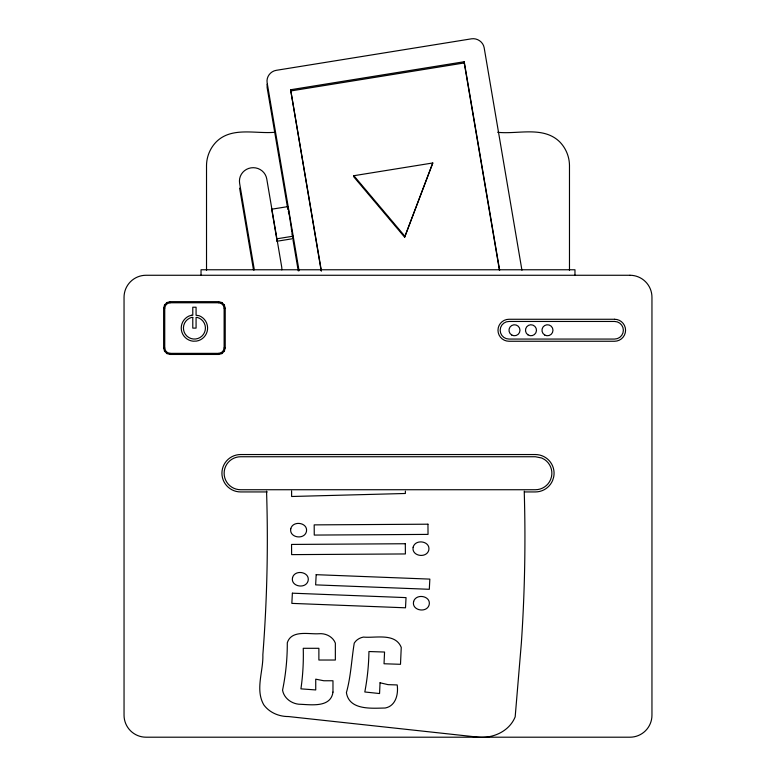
<?xml version="1.0" encoding="UTF-8"?>
<svg xmlns="http://www.w3.org/2000/svg" width="776" height="776" viewBox="0 0 776 776"><rect width="100%" height="100%" fill="white"/><g stroke="black" fill="none" stroke-linecap="round" stroke-linejoin="round"><path stroke-width="1.16" d="M163.629 308.266L164.522 304.968L166.937 302.553L170.235 301.66L218.628 301.66L221.926 302.553L224.342 304.968L225.224 308.266L225.224 347.861L224.342 351.159L221.926 353.575L218.628 354.457L170.235 354.457L166.937 353.575L164.522 351.159L163.629 347.861L163.629 308.266L164.735 308.266L165.472 305.511L167.48 303.503L170.235 302.766L218.628 302.766L221.373 303.503L223.391 305.511L224.128 308.266L224.128 347.861L223.391 350.606L221.373 352.624L218.628 353.361L170.235 353.361L167.48 352.624L165.472 350.606L164.735 347.861L164.735 308.266M404.645 237.204L432.795 162.97L353.866 175.706L353.866 176.938L404.645 237.204L432.795 162.97M166.937 353.575L167.48 352.624M221.373 303.503L221.926 302.553M223.391 305.511L224.342 304.968M164.522 351.159L165.472 350.606M321.186 270.931L290.622 89.744L464.232 61.731L499.657 270.281M290.622 90.967L464.232 62.953L464.232 61.731M292.998 236.205L276.722 238.833L276.722 241.287L292.998 238.659L287.964 206.591L271.687 209.21L276.518 237.64M274.675 132.289C255.527 134.025 231.588 126.469 216.194 141.95C210.141 148.177 206.649 156.606 206.523 165.288L206.523 270.436M497.688 132.289C517.922 134.52 543.375 125.712 559.806 141.95C565.859 148.177 569.351 156.606 569.477 165.288L569.477 270.436M224.128 308.266L225.224 308.266M163.629 347.861L164.735 347.861M224.128 347.861L225.224 347.861M267.196 491.935L240.618 491.935A18.702 18.702 0 0 1 221.926 473.244A18.702 18.702 0 0 1 240.618 454.542L535.382 454.542A18.702 18.702 0 0 1 553.715 476.891L552.648 480.392A18.702 18.702 0 0 1 535.382 491.935L524.508 491.935M164.522 304.968L165.472 305.511M223.391 350.606L224.342 351.159M353.866 175.706L404.645 235.972M221.373 352.624L221.926 353.575M166.937 302.553L167.48 303.503M521.947 270.261L484.146 47.646C483.118 41.885 477.221 37.908 471.498 38.819L276.178 70.344C270.475 71.256 266.178 76.911 267.128 82.673L299.07 270.766M464.232 62.953L499.453 270.32M290.622 89.744L321.39 270.892M288.371 211.411L288.769 213.778M291.388 229.182L291.786 231.549M292.193 233.916L292.591 236.292M287.75 209.006L267.128 87.581L267.109 84.225M293.008 239.959L298.265 270.911M254.334 269.883L239.619 183.281A13.745 13.405 0 0 1 250.939 167.868A13.745 13.405 0 0 1 266.75 178.897L281.659 266.692A13.745 13.405 0 0 1 281.804 269.912M239.619 188.18L253.519 270.038M291.601 490.907L291.621 496.495L405.373 493.488L405.373 491.14M574.967 275.267L574.967 269.767L201.032 269.767L201.032 275.267M287.964 206.591L287.964 209.045M218.628 301.66L218.628 302.766M218.628 353.361L218.628 354.457M170.235 301.66L170.235 302.766M170.235 353.361L170.235 354.457M524.227 491.16A1553.358 1553.358 0 0 1 521.336 643.362L515.177 716.849C509.357 731.332 492.857 738.733 477.88 737.122L288.468 716.549C279.001 716.607 269.456 712.63 263.801 704.86C254.994 689.554 263.471 671.114 262.851 654.75A1487.737 1487.737 0 0 0 266.546 491.16M380.046 682.783L379.561 693.55L364.807 691.979A234.498 234.498 0 0 0 368.94 651.53L384.556 652.044L384.033 663.761L400.494 664.304L401.25 647.397C395.265 632.556 375.477 638.299 363.449 637.077C359.725 637.765 356.233 639.841 354.244 643.12C351.557 659.406 350.917 676.478 346.406 692.648C349.229 710.641 372.121 708.187 385.158 708.022C395.779 706.063 398.524 694.2 397.196 684.946L388.048 684.645L380.046 682.783M292.377 593.184L291.844 603.379L405.499 607.802L406.042 597.617L292.377 593.184M316.181 574.677L315.638 584.871L429.303 589.294L429.846 579.109L316.181 574.677M290.767 528.728C288.992 537.836 304.328 540.144 306.442 531.589C308.227 522.481 292.882 520.182 290.767 528.728M413.133 547.235C411.348 556.334 426.693 558.642 428.808 550.087C430.583 540.988 415.247 538.68 413.133 547.235M292.571 577.48C290.253 586.54 305.511 589.44 308.053 581.04C310.371 571.97 295.103 569.07 292.571 577.48M413.637 601.448C411.319 610.508 426.577 613.409 429.118 605.008C431.437 595.939 416.169 593.048 413.637 601.448M332.972 692.085C330.76 708.333 310.119 704.501 298.75 704.22C291.126 703.434 283.87 697.954 282.561 690.136A231.442 231.442 0 0 0 287.295 642.809C291.369 629.608 309.013 634.448 318.878 633.74C325.6 633.09 332.846 636.592 335.348 643.11L335.348 660.027L318.878 660.027L318.878 648.299L303.241 648.299A233.925 233.925 0 0 1 300.923 688.855L315.735 689.942L315.735 679.165L323.815 680.756L332.972 680.756L332.972 692.085M551.561 476.454L550.62 479.549A16.5 16.5 0 0 1 535.382 489.734L240.618 489.734A16.5 16.5 0 0 1 224.128 473.244A16.5 16.5 0 0 1 240.618 456.744L535.382 456.744L541.687 457.995L544.548 459.518A16.5 16.5 0 0 1 551.561 476.454M191.585 315.25L188.995 316.036A13.202 13.202 0 0 0 193.117 341.197L196.561 341.081A13.202 13.202 0 0 0 199.093 315.716L196.076 315.25L196.076 307.218L192.778 307.218L192.778 315.25L191.585 315.25M427.954 524.198L314.183 524.877L314.261 535.071L428.032 534.392L427.954 524.198M405.315 543.743L291.543 544.432L291.621 554.627L405.392 553.948L405.315 543.743M629.966 275.267L146.034 275.267A22 22 0 0 0 124.044 297.266L124.044 715.2A22 22 0 0 0 146.034 737.2L629.966 737.2A22 22 0 0 0 651.956 715.2L651.956 297.266A22 22 0 0 0 629.966 275.267M192.778 317.433L191.585 317.433A11 11 0 0 0 185.416 334.369A11 11 0 0 0 203.438 334.369A11 11 0 0 0 197.279 317.433L196.076 317.433L196.076 328.112L192.778 328.112L192.778 317.433M614.563 319.266L508.978 319.266A11 11 0 0 0 497.988 330.256A11 11 0 0 0 508.978 341.256L614.563 341.256A11 11 0 0 0 625.563 330.256A11 11 0 0 0 614.563 319.266M614.563 321.458L508.978 321.458A8.798 8.798 0 0 0 500.18 330.256A8.798 8.798 0 0 0 508.978 339.063L614.563 339.063A8.798 8.798 0 0 0 623.361 330.256A8.798 8.798 0 0 0 614.563 321.458M511.733 335.019A5.5 5.5 0 0 0 519.978 330.256A5.5 5.5 0 0 0 511.733 325.493A5.5 5.5 0 0 0 511.733 335.019M527.961 334.854A5.5 5.5 0 0 0 536.468 330.576A5.5 5.5 0 0 0 528.505 325.348A5.5 5.5 0 0 0 527.961 334.854M544.723 335.019A5.5 5.5 0 0 0 552.978 330.256A5.5 5.5 0 0 0 544.723 325.493A5.5 5.5 0 0 0 544.723 335.019"/></g></svg>
